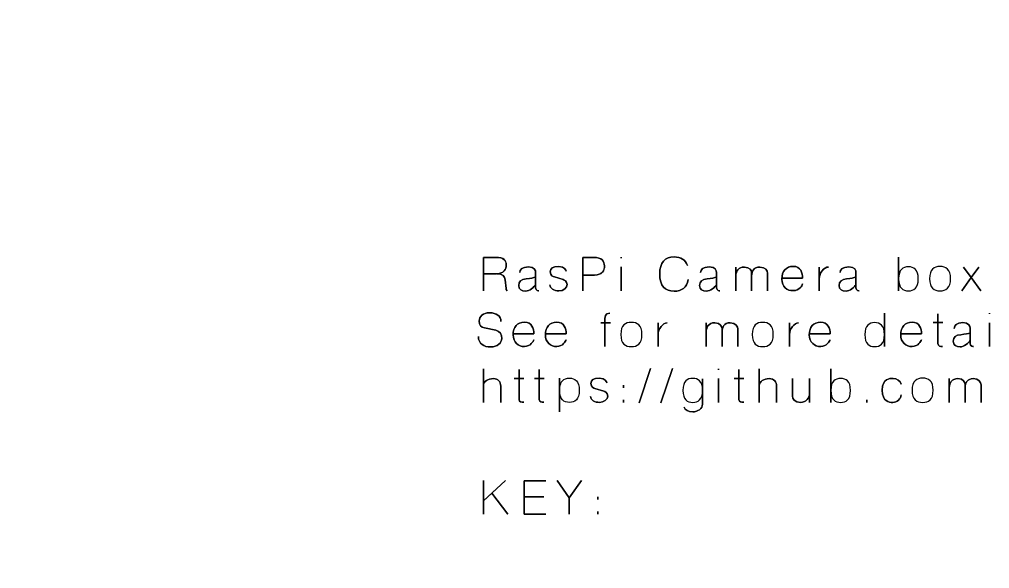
# Model space of a CAD drawing. Extents: x -439 to 785, y -667 to -15.
# Drawn here: x 606.7 to 695.1, y -472.9 to -422.9 of the extents above; entities that cross this region are included whole.
import ezdxf

# ---------------------------------------------------------------- set-up
doc = ezdxf.new("R2010")
doc.units = 0
doc.header["$MEASUREMENT"] = 0
doc.layers.add('LAYER_1', color=7, linetype='CONTINUOUS')

# ---------------------------------------------------------------- blocks, each defined once
blk = doc.blocks.new('BLOCK_2')
at = {"layer": 'LAYER_1', "color": 250}
blk.add_open_spline([(785, -570), (785, -578.284), (778.285, -585), (770.001, -585), (770.001, -585), (30.001, -585), (30.001, -585), (21.716, -585), (15.001, -578.284), (15.001, -570), (15.001, -570), (15.001, -30), (15.001, -30), (15.001, -21.716), (21.716, -15), (30.001, -15), (30.001, -15), (770.001, -15), (770.001, -15), (778.285, -15), (785, -21.716), (785, -30), (785, -30), (785, -570), (785, -570)], degree=3, knots=[0, 0, 0, 0, 1, 1, 1, 2, 2, 2, 3, 3, 3, 4, 4, 4, 5, 5, 5, 6, 6, 6, 7, 7, 7, 8, 8, 8, 8], dxfattribs=at)
blk = doc.blocks.new('BLOCK_6')
at = {"layer": 'LAYER_1', "color": 250}
for points, knots in [([(649.006, -447.58), (649.006, -447.58), (649.006, -444.53), (649.006, -444.53), (649.006, -444.53), (650.118, -444.53), (650.118, -444.53), (650.897, -444.53), (651.062, -444.796), (651.083, -445.207), (651.1, -445.617), (650.892, -446.023), (650.203, -446.023), (650.203, -446.023), (649.006, -446.023), (649.006, -446.023), (649.006, -446.023), (650.203, -446.023), (650.203, -446.023), (650.88, -446.023), (651.1, -445.617), (651.083, -445.207), (651.062, -444.796), (650.88, -444.53), (650.118, -444.53), (650.118, -444.53), (649.006, -444.53), (649.006, -444.53), (649.006, -444.53), (649.006, -447.58), (649.006, -447.58)], [0, 0, 0, 0, 1, 1, 1, 2, 2, 2, 3, 3, 3, 4, 4, 4, 5, 5, 5, 6, 6, 6, 7, 7, 7, 8, 8, 8, 9, 9, 9, 10, 10, 10, 10]), ([(658.073, -447.58), (658.073, -447.58), (658.073, -444.53), (658.073, -444.53), (658.073, -444.53), (659.046, -444.53), (659.046, -444.53), (659.829, -444.53), (660.007, -444.902), (660.028, -445.312), (660.045, -445.723), (659.825, -446.15), (659.127, -446.15), (659.127, -446.15), (658.073, -446.15), (658.073, -446.15), (658.073, -446.15), (659.127, -446.15), (659.127, -446.15), (659.812, -446.15), (660.045, -445.723), (660.028, -445.312), (660.007, -444.902), (659.821, -444.53), (659.046, -444.53), (659.046, -444.53), (658.073, -444.53), (658.073, -444.53), (658.073, -444.53), (658.073, -447.58), (658.073, -447.58)], [0, 0, 0, 0, 1, 1, 1, 2, 2, 2, 3, 3, 3, 4, 4, 4, 5, 5, 5, 6, 6, 6, 7, 7, 7, 8, 8, 8, 9, 9, 9, 10, 10, 10, 10]), ([(661.54, -444.602), (661.54, -444.602), (661.54, -444.525), (661.54, -444.525), (661.54, -444.525), (661.54, -444.602), (661.54, -444.602)], [0, 0, 0, 0, 1, 1, 1, 2, 2, 2, 2]), ([(666.387, -447.614), (665.545, -447.614), (665.067, -447.136), (665.067, -446.053), (665.067, -444.974), (665.545, -444.492), (666.387, -444.492), (666.988, -444.492), (667.403, -444.741), (667.589, -445.283), (667.403, -444.741), (666.988, -444.492), (666.387, -444.492), (665.545, -444.492), (665.067, -444.974), (665.067, -446.053), (665.067, -447.136), (665.545, -447.614), (666.387, -447.614), (667.081, -447.614), (667.521, -447.284), (667.656, -446.556), (667.521, -447.284), (667.081, -447.614), (666.387, -447.614)], [0, 0, 0, 0, 1, 1, 1, 2, 2, 2, 3, 3, 3, 4, 4, 4, 5, 5, 5, 6, 6, 6, 7, 7, 7, 8, 8, 8, 8]), ([(686.826, -444.517), (686.826, -444.517), (686.826, -447.58), (686.826, -447.58), (686.826, -447.58), (686.826, -444.517), (686.826, -444.517)], [0, 0, 0, 0, 1, 1, 1, 2, 2, 2, 2]), ([(654.059, -447.58), (654.059, -447.58), (653.759, -447.559), (653.759, -447.305), (653.759, -447.305), (653.759, -445.913), (653.759, -445.913), (653.759, -445.735), (653.67, -445.397), (653.099, -445.397), (652.528, -445.397), (652.316, -445.655), (652.316, -445.922), (652.316, -445.655), (652.528, -445.397), (653.099, -445.397), (653.67, -445.397), (653.759, -445.735), (653.759, -445.913), (653.759, -445.913), (653.759, -447.305), (653.759, -447.305), (653.759, -447.559), (654.059, -447.58), (654.059, -447.58)], [0, 0, 0, 0, 1, 1, 1, 2, 2, 2, 3, 3, 3, 4, 4, 4, 5, 5, 5, 6, 6, 6, 7, 7, 7, 8, 8, 8, 8]), ([(655.872, -445.376), (655.338, -445.363), (655.093, -445.532), (655.093, -445.858), (655.093, -446.188), (655.368, -446.29), (655.47, -446.319), (655.47, -446.319), (656.269, -446.556), (656.269, -446.556), (656.375, -446.582), (656.629, -446.696), (656.629, -447.009), (656.629, -447.322), (656.295, -447.58), (655.872, -447.58), (655.449, -447.58), (655.064, -447.356), (655.064, -447.026), (655.064, -447.356), (655.449, -447.58), (655.872, -447.58), (656.295, -447.58), (656.629, -447.322), (656.629, -447.009), (656.629, -446.696), (656.375, -446.582), (656.269, -446.556), (656.269, -446.556), (655.47, -446.319), (655.47, -446.319), (655.368, -446.29), (655.093, -446.188), (655.093, -445.858), (655.093, -445.532), (655.338, -445.363), (655.872, -445.376), (656.405, -445.397), (656.544, -445.693), (656.536, -445.799), (656.544, -445.693), (656.405, -445.397), (655.872, -445.376)], [0, 0, 0, 0, 1, 1, 1, 2, 2, 2, 3, 3, 3, 4, 4, 4, 5, 5, 5, 6, 6, 6, 7, 7, 7, 8, 8, 8, 9, 9, 9, 10, 10, 10, 11, 11, 11, 12, 12, 12, 13, 13, 13, 14, 14, 14, 14]), ([(661.54, -447.576), (661.54, -447.576), (661.54, -445.405), (661.54, -445.405), (661.54, -445.405), (661.54, -447.585), (661.54, -447.576)], [0, 0, 0, 0, 1, 1, 1, 2, 2, 2, 2]), ([(670.239, -447.305), (670.239, -447.305), (670.239, -445.913), (670.239, -445.913), (670.239, -445.735), (670.15, -445.397), (669.579, -445.397), (669.008, -445.397), (668.796, -445.655), (668.796, -445.922), (668.796, -445.655), (669.008, -445.397), (669.579, -445.397), (670.15, -445.397), (670.239, -445.735), (670.239, -445.913), (670.239, -445.913), (670.239, -447.305), (670.239, -447.305), (670.239, -447.559), (670.539, -447.58), (670.539, -447.58), (670.539, -447.58), (670.239, -447.559), (670.239, -447.305)], [0, 0, 0, 0, 1, 1, 1, 2, 2, 2, 3, 3, 3, 4, 4, 4, 5, 5, 5, 6, 6, 6, 7, 7, 7, 8, 8, 8, 8]), ([(673.443, -447.58), (673.443, -447.58), (673.443, -446.167), (673.443, -445.972), (673.443, -445.778), (673.316, -445.414), (672.779, -445.41), (672.242, -445.405), (672.001, -445.824), (672.001, -446.214), (672.001, -445.824), (672.242, -445.405), (672.779, -445.41), (673.316, -445.414), (673.443, -445.778), (673.443, -445.972), (673.443, -446.167), (673.443, -447.58), (673.443, -447.58)], [0, 0, 0, 0, 1, 1, 1, 2, 2, 2, 3, 3, 3, 4, 4, 4, 5, 5, 5, 6, 6, 6, 6]), ([(672.001, -447.58), (672.001, -447.58), (672.001, -445.41), (672.001, -445.41), (672.001, -445.41), (672.001, -447.58), (672.001, -447.58)], [0, 0, 0, 0, 1, 1, 1, 2, 2, 2, 2]), ([(674.899, -447.58), (674.899, -447.58), (674.899, -446.167), (674.899, -445.972), (674.899, -445.778), (674.713, -445.414), (674.176, -445.41), (673.638, -445.405), (673.443, -445.824), (673.443, -446.214), (673.443, -445.824), (673.638, -445.405), (674.176, -445.41), (674.713, -445.414), (674.899, -445.778), (674.899, -445.972), (674.899, -446.167), (674.899, -447.58), (674.899, -447.58)], [0, 0, 0, 0, 1, 1, 1, 2, 2, 2, 3, 3, 3, 4, 4, 4, 5, 5, 5, 6, 6, 6, 6]), ([(676.196, -446.421), (676.196, -446.421), (678.087, -446.421), (678.087, -446.421), (678.087, -445.951), (677.901, -445.351), (677.229, -445.351), (676.56, -445.351), (676.192, -445.807), (676.192, -446.506), (676.192, -447.208), (676.666, -447.58), (677.229, -447.563), (677.796, -447.546), (678.041, -447.107), (678.071, -446.95), (678.041, -447.107), (677.796, -447.546), (677.229, -447.563), (676.666, -447.58), (676.192, -447.208), (676.192, -446.506), (676.192, -445.807), (676.56, -445.351), (677.229, -445.351), (677.901, -445.351), (678.087, -445.951), (678.087, -446.421), (678.087, -446.421), (676.196, -446.421), (676.196, -446.421)], [0, 0, 0, 0, 1, 1, 1, 2, 2, 2, 3, 3, 3, 4, 4, 4, 5, 5, 5, 6, 6, 6, 7, 7, 7, 8, 8, 8, 9, 9, 9, 10, 10, 10, 10]), ([(680.433, -445.41), (680.039, -445.405), (679.591, -445.985), (679.604, -446.472), (679.591, -445.985), (680.039, -445.405), (680.433, -445.41)], [0, 0, 0, 0, 1, 1, 1, 2, 2, 2, 2]), ([(679.604, -445.41), (679.604, -445.41), (679.604, -447.58), (679.604, -447.58), (679.604, -447.58), (679.604, -445.41), (679.604, -445.41)], [0, 0, 0, 0, 1, 1, 1, 2, 2, 2, 2]), ([(683.248, -447.58), (683.248, -447.58), (682.947, -447.559), (682.947, -447.305), (682.947, -447.305), (682.947, -445.913), (682.947, -445.913), (682.947, -445.735), (682.859, -445.397), (682.287, -445.397), (681.716, -445.397), (681.505, -445.655), (681.505, -445.922), (681.505, -445.655), (681.716, -445.397), (682.287, -445.397), (682.859, -445.397), (682.947, -445.735), (682.947, -445.913), (682.947, -445.913), (682.947, -447.305), (682.947, -447.305), (682.947, -447.559), (683.248, -447.58), (683.248, -447.58)], [0, 0, 0, 0, 1, 1, 1, 2, 2, 2, 3, 3, 3, 4, 4, 4, 5, 5, 5, 6, 6, 6, 7, 7, 7, 8, 8, 8, 8]), ([(687.723, -445.397), (688.218, -445.397), (688.619, -445.638), (688.619, -446.489), (688.619, -447.335), (688.218, -447.58), (687.723, -447.58), (687.228, -447.58), (686.826, -447.335), (686.826, -446.489), (686.826, -445.638), (687.228, -445.397), (687.723, -445.397)], [0, 0, 0, 0, 1, 1, 1, 2, 2, 2, 3, 3, 3, 4, 4, 4, 4]), ([(687.723, -445.397), (688.218, -445.397), (688.619, -445.638), (688.619, -446.489), (688.619, -447.335), (688.218, -447.58), (687.723, -447.58), (687.228, -447.58), (686.826, -447.335), (686.826, -446.489), (686.826, -445.638), (687.228, -445.397), (687.723, -445.397)], [0, 0, 0, 0, 1, 1, 1, 2, 2, 2, 3, 3, 3, 4, 4, 4, 4]), ([(689.645, -446.472), (689.645, -445.617), (690.081, -445.367), (690.606, -445.367), (691.134, -445.367), (691.566, -445.617), (691.566, -446.472), (691.566, -447.33), (691.134, -447.58), (690.606, -447.58), (690.081, -447.58), (689.645, -447.33), (689.645, -446.472)], [0, 0, 0, 0, 1, 1, 1, 2, 2, 2, 3, 3, 3, 4, 4, 4, 4]), ([(689.645, -446.472), (689.645, -445.617), (690.081, -445.367), (690.606, -445.367), (691.134, -445.367), (691.566, -445.617), (691.566, -446.472), (691.566, -447.33), (691.134, -447.58), (690.606, -447.58), (690.081, -447.58), (689.645, -447.33), (689.645, -446.472)], [0, 0, 0, 0, 1, 1, 1, 2, 2, 2, 3, 3, 3, 4, 4, 4, 4]), ([(693.446, -446.37), (693.446, -446.37), (694.322, -447.58), (694.322, -447.58), (694.322, -447.58), (693.446, -446.37), (693.446, -446.37), (693.446, -446.37), (694.144, -445.41), (694.144, -445.41), (694.144, -445.41), (693.446, -446.37), (693.446, -446.37), (693.446, -446.37), (692.752, -445.41), (692.752, -445.41), (692.752, -445.41), (693.446, -446.37), (693.446, -446.37), (693.446, -446.37), (692.575, -447.58), (692.575, -447.58), (692.575, -447.58), (693.446, -446.37), (693.446, -446.37)], [0, 0, 0, 0, 1, 1, 1, 2, 2, 2, 3, 3, 3, 4, 4, 4, 5, 5, 5, 6, 6, 6, 7, 7, 7, 8, 8, 8, 8]), ([(651.176, -447.58), (651.091, -447.521), (651.07, -447.402), (651.07, -447.352), (651.07, -447.352), (650.994, -446.582), (650.994, -446.582), (650.969, -446.251), (650.732, -446.023), (650.262, -446.023), (650.732, -446.023), (650.969, -446.251), (650.994, -446.582), (650.994, -446.582), (651.07, -447.352), (651.07, -447.352), (651.07, -447.402), (651.091, -447.521), (651.176, -447.58)], [0, 0, 0, 0, 1, 1, 1, 2, 2, 2, 3, 3, 3, 4, 4, 4, 5, 5, 5, 6, 6, 6, 6]), ([(653.759, -447.026), (653.632, -447.208), (653.196, -447.619), (652.849, -447.605), (652.498, -447.593), (652.219, -447.483), (652.219, -447.093), (652.219, -446.7), (652.456, -446.535), (652.904, -446.493), (653.349, -446.451), (653.547, -446.383), (653.759, -446.324), (653.547, -446.383), (653.349, -446.451), (652.904, -446.493), (652.456, -446.535), (652.219, -446.7), (652.219, -447.093), (652.219, -447.483), (652.498, -447.593), (652.849, -447.605), (653.196, -447.619), (653.632, -447.208), (653.759, -447.026)], [0, 0, 0, 0, 1, 1, 1, 2, 2, 2, 3, 3, 3, 4, 4, 4, 5, 5, 5, 6, 6, 6, 7, 7, 7, 8, 8, 8, 8]), ([(669.329, -447.605), (668.978, -447.593), (668.699, -447.483), (668.699, -447.093), (668.699, -446.7), (668.936, -446.535), (669.384, -446.493), (669.829, -446.451), (670.027, -446.383), (670.239, -446.324), (670.027, -446.383), (669.829, -446.451), (669.384, -446.493), (668.936, -446.535), (668.699, -446.7), (668.699, -447.093), (668.699, -447.483), (668.978, -447.593), (669.329, -447.605), (669.676, -447.619), (670.112, -447.208), (670.239, -447.026), (670.112, -447.208), (669.676, -447.619), (669.329, -447.605)], [0, 0, 0, 0, 1, 1, 1, 2, 2, 2, 3, 3, 3, 4, 4, 4, 5, 5, 5, 6, 6, 6, 7, 7, 7, 8, 8, 8, 8]), ([(682.947, -447.026), (682.821, -447.208), (682.385, -447.619), (682.038, -447.605), (681.687, -447.593), (681.408, -447.483), (681.408, -447.093), (681.408, -446.7), (681.644, -446.535), (682.093, -446.493), (682.537, -446.451), (682.736, -446.383), (682.947, -446.324), (682.736, -446.383), (682.537, -446.451), (682.093, -446.493), (681.644, -446.535), (681.408, -446.7), (681.408, -447.093), (681.408, -447.483), (681.687, -447.593), (682.038, -447.605), (682.385, -447.619), (682.821, -447.208), (682.947, -447.026)], [0, 0, 0, 0, 1, 1, 1, 2, 2, 2, 3, 3, 3, 4, 4, 4, 5, 5, 5, 6, 6, 6, 7, 7, 7, 8, 8, 8, 8]), ([(648.549, -451.738), (648.549, -452.415), (649.065, -452.686), (649.67, -452.686), (650.283, -452.686), (650.668, -452.3), (650.681, -451.924), (650.694, -451.552), (650.503, -451.255), (650.127, -451.175), (650.127, -451.175), (649.09, -450.951), (649.09, -450.951), (648.798, -450.887), (648.625, -450.718), (648.625, -450.32), (648.625, -449.923), (648.959, -449.58), (649.568, -449.58), (650.177, -449.58), (650.621, -449.868), (650.605, -450.371), (650.621, -449.868), (650.177, -449.58), (649.568, -449.58), (648.959, -449.58), (648.625, -449.923), (648.625, -450.32), (648.625, -450.718), (648.79, -450.883), (649.09, -450.951), (649.09, -450.951), (650.127, -451.175), (650.127, -451.175), (650.512, -451.255), (650.694, -451.552), (650.681, -451.924), (650.668, -452.3), (650.283, -452.686), (649.67, -452.686), (649.065, -452.686), (648.549, -452.415), (648.549, -451.738)], [0, 0, 0, 0, 1, 1, 1, 2, 2, 2, 3, 3, 3, 4, 4, 4, 5, 5, 5, 6, 6, 6, 7, 7, 7, 8, 8, 8, 9, 9, 9, 10, 10, 10, 11, 11, 11, 12, 12, 12, 13, 13, 13, 14, 14, 14, 14]), ([(660.059, -452.66), (660.059, -452.66), (660.059, -450.49), (660.059, -450.49), (660.059, -449.872), (660.059, -449.61), (660.528, -449.61), (660.059, -449.61), (660.059, -449.872), (660.059, -450.49), (660.059, -450.49), (660.059, -452.66), (660.059, -452.66)], [0, 0, 0, 0, 1, 1, 1, 2, 2, 2, 3, 3, 3, 4, 4, 4, 4]), ([(685.546, -449.601), (685.546, -449.601), (685.546, -452.66), (685.546, -452.66), (685.546, -452.66), (685.546, -449.601), (685.546, -449.601)], [0, 0, 0, 0, 1, 1, 1, 2, 2, 2, 2]), ([(690.843, -452.639), (690.636, -452.652), (690.411, -452.66), (690.411, -452.377), (690.411, -452.089), (690.411, -449.669), (690.411, -449.669), (690.411, -449.669), (690.411, -452.089), (690.411, -452.377), (690.411, -452.66), (690.636, -452.652), (690.843, -452.639)], [0, 0, 0, 0, 1, 1, 1, 2, 2, 2, 3, 3, 3, 4, 4, 4, 4]), ([(695.11, -449.681), (695.11, -449.681), (695.11, -449.606), (695.11, -449.606), (695.11, -449.606), (695.11, -449.681), (695.11, -449.681)], [0, 0, 0, 0, 1, 1, 1, 2, 2, 2, 2]), ([(651.715, -451.501), (651.715, -451.501), (653.606, -451.501), (653.606, -451.501), (653.606, -451.031), (653.42, -450.43), (652.747, -450.43), (652.079, -450.43), (651.711, -450.887), (651.711, -451.586), (651.711, -452.288), (652.185, -452.66), (652.747, -452.644), (653.314, -452.626), (653.56, -452.186), (653.589, -452.03), (653.56, -452.186), (653.314, -452.626), (652.747, -452.644), (652.185, -452.66), (651.711, -452.288), (651.711, -451.586), (651.711, -450.887), (652.079, -450.43), (652.747, -450.43), (653.42, -450.43), (653.606, -451.031), (653.606, -451.501), (653.606, -451.501), (651.715, -451.501), (651.715, -451.501)], [0, 0, 0, 0, 1, 1, 1, 2, 2, 2, 3, 3, 3, 4, 4, 4, 5, 5, 5, 6, 6, 6, 7, 7, 7, 8, 8, 8, 9, 9, 9, 10, 10, 10, 10]), ([(654.657, -451.501), (654.657, -451.501), (656.548, -451.501), (656.548, -451.501), (656.548, -451.031), (656.362, -450.43), (655.69, -450.43), (655.021, -450.43), (654.653, -450.887), (654.653, -451.586), (654.653, -452.288), (655.127, -452.66), (655.69, -452.644), (656.256, -452.626), (656.502, -452.186), (656.531, -452.03), (656.502, -452.186), (656.256, -452.626), (655.69, -452.644), (655.127, -452.66), (654.653, -452.288), (654.653, -451.586), (654.653, -450.887), (655.021, -450.43), (655.69, -450.43), (656.362, -450.43), (656.548, -451.031), (656.548, -451.501), (656.548, -451.501), (654.657, -451.501), (654.657, -451.501)], [0, 0, 0, 0, 1, 1, 1, 2, 2, 2, 3, 3, 3, 4, 4, 4, 5, 5, 5, 6, 6, 6, 7, 7, 7, 8, 8, 8, 9, 9, 9, 10, 10, 10, 10]), ([(659.712, -450.49), (659.712, -450.49), (660.571, -450.49), (660.571, -450.49), (660.571, -450.49), (659.712, -450.49), (659.712, -450.49)], [0, 0, 0, 0, 1, 1, 1, 2, 2, 2, 2]), ([(661.524, -451.552), (661.524, -450.697), (661.959, -450.448), (662.484, -450.448), (663.013, -450.448), (663.444, -450.697), (663.444, -451.552), (663.444, -452.411), (663.013, -452.66), (662.484, -452.66), (661.959, -452.66), (661.524, -452.411), (661.524, -451.552)], [0, 0, 0, 0, 1, 1, 1, 2, 2, 2, 3, 3, 3, 4, 4, 4, 4]), ([(661.524, -451.552), (661.524, -450.697), (661.959, -450.448), (662.484, -450.448), (663.013, -450.448), (663.444, -450.697), (663.444, -451.552), (663.444, -452.411), (663.013, -452.66), (662.484, -452.66), (661.959, -452.66), (661.524, -452.411), (661.524, -451.552)], [0, 0, 0, 0, 1, 1, 1, 2, 2, 2, 3, 3, 3, 4, 4, 4, 4]), ([(664.923, -451.552), (664.91, -451.065), (665.358, -450.486), (665.752, -450.49), (665.358, -450.486), (664.91, -451.065), (664.923, -451.552)], [0, 0, 0, 0, 1, 1, 1, 2, 2, 2, 2]), ([(664.923, -452.66), (664.923, -452.66), (664.923, -450.49), (664.923, -450.49), (664.923, -450.49), (664.923, -452.66), (664.923, -452.66)], [0, 0, 0, 0, 1, 1, 1, 2, 2, 2, 2]), ([(670.743, -452.66), (670.743, -452.66), (670.743, -451.247), (670.743, -451.053), (670.743, -450.858), (670.615, -450.494), (670.078, -450.49), (669.541, -450.486), (669.3, -450.904), (669.3, -451.294), (669.3, -450.904), (669.541, -450.486), (670.078, -450.49), (670.615, -450.494), (670.743, -450.858), (670.743, -451.053), (670.743, -451.247), (670.743, -452.66), (670.743, -452.66)], [0, 0, 0, 0, 1, 1, 1, 2, 2, 2, 3, 3, 3, 4, 4, 4, 5, 5, 5, 6, 6, 6, 6]), ([(669.3, -452.66), (669.3, -452.66), (669.3, -450.49), (669.3, -450.49), (669.3, -450.49), (669.3, -452.66), (669.3, -452.66)], [0, 0, 0, 0, 1, 1, 1, 2, 2, 2, 2]), ([(672.198, -452.66), (672.198, -452.66), (672.198, -451.247), (672.198, -451.053), (672.198, -450.858), (672.012, -450.494), (671.475, -450.49), (670.937, -450.486), (670.743, -450.904), (670.743, -451.294), (670.743, -450.904), (670.937, -450.486), (671.475, -450.49), (672.012, -450.494), (672.198, -450.858), (672.198, -451.053), (672.198, -451.247), (672.198, -452.66), (672.198, -452.66)], [0, 0, 0, 0, 1, 1, 1, 2, 2, 2, 3, 3, 3, 4, 4, 4, 5, 5, 5, 6, 6, 6, 6]), ([(673.491, -451.552), (673.491, -450.697), (673.927, -450.448), (674.451, -450.448), (674.98, -450.448), (675.412, -450.697), (675.412, -451.552), (675.412, -452.411), (674.98, -452.66), (674.451, -452.66), (673.927, -452.66), (673.491, -452.411), (673.491, -451.552)], [0, 0, 0, 0, 1, 1, 1, 2, 2, 2, 3, 3, 3, 4, 4, 4, 4]), ([(673.491, -451.552), (673.491, -450.697), (673.927, -450.448), (674.451, -450.448), (674.98, -450.448), (675.412, -450.697), (675.412, -451.552), (675.412, -452.411), (674.98, -452.66), (674.451, -452.66), (673.927, -452.66), (673.491, -452.411), (673.491, -451.552)], [0, 0, 0, 0, 1, 1, 1, 2, 2, 2, 3, 3, 3, 4, 4, 4, 4]), ([(676.89, -451.552), (676.877, -451.065), (677.326, -450.486), (677.719, -450.49), (677.326, -450.486), (676.877, -451.065), (676.89, -451.552)], [0, 0, 0, 0, 1, 1, 1, 2, 2, 2, 2]), ([(676.89, -452.66), (676.89, -452.66), (676.89, -450.49), (676.89, -450.49), (676.89, -450.49), (676.89, -452.66), (676.89, -452.66)], [0, 0, 0, 0, 1, 1, 1, 2, 2, 2, 2]), ([(680.589, -451.501), (680.589, -451.031), (680.403, -450.43), (679.73, -450.43), (679.062, -450.43), (678.694, -450.887), (678.694, -451.586), (678.694, -452.288), (679.168, -452.66), (679.73, -452.644), (680.297, -452.626), (680.543, -452.186), (680.572, -452.03), (680.543, -452.186), (680.297, -452.626), (679.73, -452.644), (679.168, -452.66), (678.694, -452.288), (678.694, -451.586), (678.694, -450.887), (679.062, -450.43), (679.73, -450.43), (680.403, -450.43), (680.589, -451.031), (680.589, -451.501), (680.589, -451.501), (678.698, -451.501), (678.698, -451.501), (678.698, -451.501), (680.589, -451.501), (680.589, -451.501)], [0, 0, 0, 0, 1, 1, 1, 2, 2, 2, 3, 3, 3, 4, 4, 4, 5, 5, 5, 6, 6, 6, 7, 7, 7, 8, 8, 8, 9, 9, 9, 10, 10, 10, 10]), ([(684.645, -450.477), (685.136, -450.477), (685.542, -450.723), (685.542, -451.569), (685.542, -452.415), (685.136, -452.66), (684.645, -452.66), (684.155, -452.66), (683.753, -452.415), (683.753, -451.569), (683.753, -450.723), (684.155, -450.477), (684.645, -450.477)], [0, 0, 0, 0, 1, 1, 1, 2, 2, 2, 3, 3, 3, 4, 4, 4, 4]), ([(684.645, -450.477), (685.136, -450.477), (685.542, -450.723), (685.542, -451.569), (685.542, -452.415), (685.136, -452.66), (684.645, -452.66), (684.155, -452.66), (683.753, -452.415), (683.753, -451.569), (683.753, -450.723), (684.155, -450.477), (684.645, -450.477)], [0, 0, 0, 0, 1, 1, 1, 2, 2, 2, 3, 3, 3, 4, 4, 4, 4]), ([(688.921, -451.501), (688.921, -451.031), (688.734, -450.43), (688.061, -450.43), (687.393, -450.43), (687.025, -450.887), (687.025, -451.586), (687.025, -452.288), (687.499, -452.66), (688.061, -452.644), (688.628, -452.626), (688.874, -452.186), (688.903, -452.03), (688.874, -452.186), (688.628, -452.626), (688.061, -452.644), (687.499, -452.66), (687.025, -452.288), (687.025, -451.586), (687.025, -450.887), (687.393, -450.43), (688.061, -450.43), (688.734, -450.43), (688.921, -451.031), (688.921, -451.501), (688.921, -451.501), (687.029, -451.501), (687.029, -451.501), (687.029, -451.501), (688.921, -451.501), (688.921, -451.501)], [0, 0, 0, 0, 1, 1, 1, 2, 2, 2, 3, 3, 3, 4, 4, 4, 5, 5, 5, 6, 6, 6, 7, 7, 7, 8, 8, 8, 9, 9, 9, 10, 10, 10, 10]), ([(689.967, -450.469), (689.967, -450.469), (690.851, -450.469), (690.851, -450.469), (690.851, -450.469), (689.967, -450.469), (689.967, -450.469)], [0, 0, 0, 0, 1, 1, 1, 2, 2, 2, 2]), ([(693.344, -452.385), (693.344, -452.385), (693.344, -450.993), (693.344, -450.993), (693.344, -450.816), (693.256, -450.477), (692.684, -450.477), (692.113, -450.477), (691.902, -450.735), (691.902, -451.002), (691.902, -450.735), (692.113, -450.477), (692.684, -450.477), (693.256, -450.477), (693.344, -450.816), (693.344, -450.993), (693.344, -450.993), (693.344, -452.385), (693.344, -452.385), (693.344, -452.639), (693.644, -452.66), (693.644, -452.66), (693.644, -452.66), (693.344, -452.639), (693.344, -452.385)], [0, 0, 0, 0, 1, 1, 1, 2, 2, 2, 3, 3, 3, 4, 4, 4, 5, 5, 5, 6, 6, 6, 7, 7, 7, 8, 8, 8, 8]), ([(695.11, -452.656), (695.11, -452.656), (695.11, -450.486), (695.11, -450.486), (695.11, -450.486), (695.11, -452.665), (695.11, -452.656)], [0, 0, 0, 0, 1, 1, 1, 2, 2, 2, 2]), ([(692.435, -452.686), (692.084, -452.673), (691.804, -452.563), (691.804, -452.174), (691.804, -451.78), (692.041, -451.615), (692.49, -451.573), (692.934, -451.531), (693.133, -451.463), (693.344, -451.404), (693.133, -451.463), (692.934, -451.531), (692.49, -451.573), (692.041, -451.615), (691.804, -451.78), (691.804, -452.174), (691.804, -452.563), (692.084, -452.673), (692.435, -452.686), (692.782, -452.698), (693.217, -452.288), (693.344, -452.106), (693.217, -452.288), (692.782, -452.698), (692.435, -452.686)], [0, 0, 0, 0, 1, 1, 1, 2, 2, 2, 3, 3, 3, 4, 4, 4, 5, 5, 5, 6, 6, 6, 7, 7, 7, 8, 8, 8, 8]), ([(649.006, -457.74), (649.006, -457.74), (649.006, -454.69), (649.006, -454.69), (649.006, -454.69), (649.006, -457.74), (649.006, -457.74)], [0, 0, 0, 0, 1, 1, 1, 2, 2, 2, 2]), ([(652.688, -457.719), (652.481, -457.732), (652.256, -457.74), (652.256, -457.457), (652.256, -457.169), (652.256, -454.749), (652.256, -454.749), (652.256, -454.749), (652.256, -457.169), (652.256, -457.457), (652.256, -457.74), (652.481, -457.732), (652.688, -457.719)], [0, 0, 0, 0, 1, 1, 1, 2, 2, 2, 3, 3, 3, 4, 4, 4, 4]), ([(654.525, -457.719), (654.318, -457.732), (654.094, -457.74), (654.094, -457.457), (654.094, -457.169), (654.094, -454.749), (654.094, -454.749), (654.094, -454.749), (654.094, -457.169), (654.094, -457.457), (654.094, -457.74), (654.318, -457.732), (654.525, -457.719)], [0, 0, 0, 0, 1, 1, 1, 2, 2, 2, 3, 3, 3, 4, 4, 4, 4]), ([(663.183, -457.783), (663.183, -457.783), (664.22, -454.66), (664.22, -454.66), (664.22, -454.66), (663.183, -457.783), (663.183, -457.783)], [0, 0, 0, 0, 1, 1, 1, 2, 2, 2, 2]), ([(665.181, -457.783), (665.181, -457.783), (666.218, -454.66), (666.218, -454.66), (666.218, -454.66), (665.181, -457.783), (665.181, -457.783)], [0, 0, 0, 0, 1, 1, 1, 2, 2, 2, 2]), ([(670.43, -454.762), (670.43, -454.762), (670.43, -454.685), (670.43, -454.685), (670.43, -454.685), (670.43, -454.762), (670.43, -454.762)], [0, 0, 0, 0, 1, 1, 1, 2, 2, 2, 2]), ([(672.716, -457.719), (672.508, -457.732), (672.284, -457.74), (672.284, -457.457), (672.284, -457.169), (672.284, -454.749), (672.284, -454.749), (672.284, -454.749), (672.284, -457.169), (672.284, -457.457), (672.284, -457.74), (672.508, -457.732), (672.716, -457.719)], [0, 0, 0, 0, 1, 1, 1, 2, 2, 2, 3, 3, 3, 4, 4, 4, 4]), ([(674.134, -457.74), (674.134, -457.74), (674.134, -454.69), (674.134, -454.69), (674.134, -454.69), (674.134, -457.74), (674.134, -457.74)], [0, 0, 0, 0, 1, 1, 1, 2, 2, 2, 2]), ([(680.654, -454.677), (680.654, -454.677), (680.654, -457.74), (680.654, -457.74), (680.654, -457.74), (680.654, -454.677), (680.654, -454.677)], [0, 0, 0, 0, 1, 1, 1, 2, 2, 2, 2]), ([(650.588, -457.74), (650.588, -457.74), (650.588, -456.64), (650.588, -456.255), (650.588, -455.87), (650.355, -455.578), (649.902, -455.57), (649.441, -455.561), (649.006, -455.841), (649.006, -456.209), (649.006, -455.841), (649.441, -455.561), (649.902, -455.57), (650.355, -455.578), (650.588, -455.87), (650.588, -456.255), (650.588, -456.64), (650.588, -457.74), (650.588, -457.74)], [0, 0, 0, 0, 1, 1, 1, 2, 2, 2, 3, 3, 3, 4, 4, 4, 5, 5, 5, 6, 6, 6, 6]), ([(651.812, -455.548), (651.812, -455.548), (652.697, -455.548), (652.697, -455.548), (652.697, -455.548), (651.812, -455.548), (651.812, -455.548)], [0, 0, 0, 0, 1, 1, 1, 2, 2, 2, 2]), ([(653.65, -455.548), (653.65, -455.548), (654.534, -455.548), (654.534, -455.548), (654.534, -455.548), (653.65, -455.548), (653.65, -455.548)], [0, 0, 0, 0, 1, 1, 1, 2, 2, 2, 2]), ([(655.944, -458.582), (655.944, -458.582), (655.944, -455.527), (655.944, -455.527), (655.944, -455.527), (655.944, -458.582), (655.944, -458.582)], [0, 0, 0, 0, 1, 1, 1, 2, 2, 2, 2]), ([(656.841, -457.74), (657.332, -457.74), (657.738, -457.491), (657.738, -456.632), (657.738, -455.777), (657.332, -455.527), (656.841, -455.527), (656.35, -455.527), (655.948, -455.777), (655.948, -456.632), (655.948, -457.491), (656.35, -457.74), (656.841, -457.74)], [0, 0, 0, 0, 1, 1, 1, 2, 2, 2, 3, 3, 3, 4, 4, 4, 4]), ([(656.841, -457.74), (657.332, -457.74), (657.738, -457.491), (657.738, -456.632), (657.738, -455.777), (657.332, -455.527), (656.841, -455.527), (656.35, -455.527), (655.948, -455.777), (655.948, -456.632), (655.948, -457.491), (656.35, -457.74), (656.841, -457.74)], [0, 0, 0, 0, 1, 1, 1, 2, 2, 2, 3, 3, 3, 4, 4, 4, 4]), ([(659.571, -455.536), (659.038, -455.523), (658.793, -455.692), (658.793, -456.018), (658.793, -456.348), (659.068, -456.45), (659.169, -456.479), (659.169, -456.479), (659.969, -456.716), (659.969, -456.716), (660.075, -456.742), (660.329, -456.856), (660.329, -457.169), (660.329, -457.482), (659.995, -457.74), (659.571, -457.74), (659.148, -457.74), (658.764, -457.516), (658.764, -457.186), (658.764, -457.516), (659.148, -457.74), (659.571, -457.74), (659.995, -457.74), (660.329, -457.482), (660.329, -457.169), (660.329, -456.856), (660.075, -456.742), (659.969, -456.716), (659.969, -456.716), (659.169, -456.479), (659.169, -456.479), (659.068, -456.45), (658.793, -456.348), (658.793, -456.018), (658.793, -455.692), (659.038, -455.523), (659.571, -455.536), (660.104, -455.557), (660.244, -455.853), (660.236, -455.959), (660.244, -455.853), (660.104, -455.557), (659.571, -455.536)], [0, 0, 0, 0, 1, 1, 1, 2, 2, 2, 3, 3, 3, 4, 4, 4, 5, 5, 5, 6, 6, 6, 7, 7, 7, 8, 8, 8, 9, 9, 9, 10, 10, 10, 11, 11, 11, 12, 12, 12, 13, 13, 13, 14, 14, 14, 14]), ([(668.072, -455.548), (668.563, -455.548), (668.969, -455.794), (668.969, -456.64), (668.969, -457.486), (668.563, -457.732), (668.072, -457.732), (667.581, -457.732), (667.179, -457.486), (667.179, -456.64), (667.179, -455.794), (667.581, -455.548), (668.072, -455.548)], [0, 0, 0, 0, 1, 1, 1, 2, 2, 2, 3, 3, 3, 4, 4, 4, 4]), ([(668.072, -455.548), (668.563, -455.548), (668.969, -455.794), (668.969, -456.64), (668.969, -457.486), (668.563, -457.732), (668.072, -457.732), (667.581, -457.732), (667.179, -457.486), (667.179, -456.64), (667.179, -455.794), (667.581, -455.548), (668.072, -455.548)], [0, 0, 0, 0, 1, 1, 1, 2, 2, 2, 3, 3, 3, 4, 4, 4, 4]), ([(667.306, -458.18), (667.353, -458.434), (667.662, -458.578), (668.085, -458.595), (668.516, -458.608), (668.969, -458.29), (668.969, -457.897), (668.969, -457.499), (668.969, -455.582), (668.969, -455.582), (668.969, -455.582), (668.969, -457.499), (668.969, -457.897), (668.969, -458.29), (668.516, -458.608), (668.085, -458.595), (667.662, -458.578), (667.353, -458.434), (667.306, -458.18)], [0, 0, 0, 0, 1, 1, 1, 2, 2, 2, 3, 3, 3, 4, 4, 4, 5, 5, 5, 6, 6, 6, 6]), ([(670.43, -457.736), (670.43, -457.736), (670.43, -455.566), (670.43, -455.566), (670.43, -455.566), (670.43, -457.744), (670.43, -457.736)], [0, 0, 0, 0, 1, 1, 1, 2, 2, 2, 2]), ([(671.84, -455.548), (671.84, -455.548), (672.724, -455.548), (672.724, -455.548), (672.724, -455.548), (671.84, -455.548), (671.84, -455.548)], [0, 0, 0, 0, 1, 1, 1, 2, 2, 2, 2]), ([(675.717, -457.74), (675.717, -457.74), (675.717, -456.64), (675.717, -456.255), (675.717, -455.87), (675.484, -455.578), (675.031, -455.57), (674.57, -455.561), (674.134, -455.841), (674.134, -456.209), (674.134, -455.841), (674.57, -455.561), (675.031, -455.57), (675.484, -455.578), (675.717, -455.87), (675.717, -456.255), (675.717, -456.64), (675.717, -457.74), (675.717, -457.74)], [0, 0, 0, 0, 1, 1, 1, 2, 2, 2, 3, 3, 3, 4, 4, 4, 5, 5, 5, 6, 6, 6, 6]), ([(677.157, -455.561), (677.157, -455.561), (677.157, -456.979), (677.157, -457.173), (677.157, -457.368), (677.351, -457.732), (677.889, -457.736), (678.43, -457.74), (678.718, -457.321), (678.718, -456.932), (678.718, -457.321), (678.43, -457.74), (677.889, -457.736), (677.351, -457.732), (677.157, -457.368), (677.157, -457.173), (677.157, -456.979), (677.157, -455.561), (677.157, -455.561)], [0, 0, 0, 0, 1, 1, 1, 2, 2, 2, 3, 3, 3, 4, 4, 4, 5, 5, 5, 6, 6, 6, 6]), ([(678.718, -455.561), (678.718, -455.561), (678.718, -457.736), (678.718, -457.736), (678.718, -457.736), (678.718, -455.561), (678.718, -455.561)], [0, 0, 0, 0, 1, 1, 1, 2, 2, 2, 2]), ([(681.55, -455.557), (682.046, -455.557), (682.447, -455.798), (682.447, -456.649), (682.447, -457.495), (682.046, -457.74), (681.55, -457.74), (681.055, -457.74), (680.654, -457.495), (680.654, -456.649), (680.654, -455.798), (681.055, -455.557), (681.55, -455.557)], [0, 0, 0, 0, 1, 1, 1, 2, 2, 2, 3, 3, 3, 4, 4, 4, 4]), ([(681.55, -455.557), (682.046, -455.557), (682.447, -455.798), (682.447, -456.649), (682.447, -457.495), (682.046, -457.74), (681.55, -457.74), (681.055, -457.74), (680.654, -457.495), (680.654, -456.649), (680.654, -455.798), (681.055, -455.557), (681.55, -455.557)], [0, 0, 0, 0, 1, 1, 1, 2, 2, 2, 3, 3, 3, 4, 4, 4, 4]), ([(687.062, -457.05), (687.049, -457.406), (686.668, -457.74), (686.309, -457.74), (685.953, -457.74), (685.34, -457.681), (685.34, -456.619), (685.34, -455.561), (686.025, -455.548), (686.326, -455.548), (686.626, -455.548), (687.024, -455.781), (687.049, -456.078), (687.024, -455.781), (686.626, -455.548), (686.326, -455.548), (686.025, -455.548), (685.34, -455.561), (685.34, -456.619), (685.34, -457.681), (685.953, -457.74), (686.309, -457.74), (686.668, -457.74), (687.049, -457.406), (687.062, -457.05)], [0, 0, 0, 0, 1, 1, 1, 2, 2, 2, 3, 3, 3, 4, 4, 4, 5, 5, 5, 6, 6, 6, 7, 7, 7, 8, 8, 8, 8]), ([(688.058, -456.632), (688.058, -455.777), (688.493, -455.527), (689.018, -455.527), (689.547, -455.527), (689.979, -455.777), (689.979, -456.632), (689.979, -457.491), (689.547, -457.74), (689.018, -457.74), (688.493, -457.74), (688.058, -457.491), (688.058, -456.632)], [0, 0, 0, 0, 1, 1, 1, 2, 2, 2, 3, 3, 3, 4, 4, 4, 4]), ([(688.058, -456.632), (688.058, -455.777), (688.493, -455.527), (689.018, -455.527), (689.547, -455.527), (689.979, -455.777), (689.979, -456.632), (689.979, -457.491), (689.547, -457.74), (689.018, -457.74), (688.493, -457.74), (688.058, -457.491), (688.058, -456.632)], [0, 0, 0, 0, 1, 1, 1, 2, 2, 2, 3, 3, 3, 4, 4, 4, 4]), ([(692.887, -457.74), (692.887, -457.74), (692.887, -456.327), (692.887, -456.132), (692.887, -455.938), (692.76, -455.574), (692.222, -455.57), (691.685, -455.566), (691.444, -455.985), (691.444, -456.374), (691.444, -455.985), (691.685, -455.566), (692.222, -455.57), (692.76, -455.574), (692.887, -455.938), (692.887, -456.132), (692.887, -456.327), (692.887, -457.74), (692.887, -457.74)], [0, 0, 0, 0, 1, 1, 1, 2, 2, 2, 3, 3, 3, 4, 4, 4, 5, 5, 5, 6, 6, 6, 6]), ([(691.444, -457.74), (691.444, -457.74), (691.444, -455.57), (691.444, -455.57), (691.444, -455.57), (691.444, -457.74), (691.444, -457.74)], [0, 0, 0, 0, 1, 1, 1, 2, 2, 2, 2]), ([(694.342, -457.74), (694.342, -457.74), (694.342, -456.327), (694.342, -456.132), (694.342, -455.938), (694.156, -455.574), (693.619, -455.57), (693.082, -455.566), (692.887, -455.985), (692.887, -456.374), (692.887, -455.985), (693.082, -455.566), (693.619, -455.57), (694.156, -455.574), (694.342, -455.938), (694.342, -456.132), (694.342, -456.327), (694.342, -457.74), (694.342, -457.74)], [0, 0, 0, 0, 1, 1, 1, 2, 2, 2, 3, 3, 3, 4, 4, 4, 5, 5, 5, 6, 6, 6, 6]), ([(661.773, -456.403), (661.773, -456.403), (661.773, -456.171), (661.773, -456.171), (661.773, -456.171), (661.773, -456.403), (661.773, -456.403)], [0, 0, 0, 0, 1, 1, 1, 2, 2, 2, 2]), ([(661.773, -457.74), (661.773, -457.74), (661.773, -457.507), (661.773, -457.507), (661.773, -457.507), (661.773, -457.74), (661.773, -457.74)], [0, 0, 0, 0, 1, 1, 1, 2, 2, 2, 2]), ([(683.93, -457.74), (683.93, -457.74), (683.93, -457.507), (683.93, -457.507), (683.93, -457.507), (683.93, -457.74), (683.93, -457.74)], [0, 0, 0, 0, 1, 1, 1, 2, 2, 2, 2]), ([(649.006, -466.703), (649.006, -466.703), (649.784, -465.984), (649.784, -465.984), (649.784, -465.984), (651.218, -467.9), (651.218, -467.9), (651.218, -467.9), (649.784, -465.984), (649.784, -465.984), (649.784, -465.984), (651.015, -464.849), (651.015, -464.849), (651.015, -464.849), (649.006, -466.703), (649.006, -466.703), (649.006, -466.703), (649.006, -464.849), (649.006, -464.849), (649.006, -464.849), (649.006, -467.9), (649.006, -467.9), (649.006, -467.9), (649.006, -466.703), (649.006, -466.703)], [0, 0, 0, 0, 1, 1, 1, 2, 2, 2, 3, 3, 3, 4, 4, 4, 5, 5, 5, 6, 6, 6, 7, 7, 7, 8, 8, 8, 8]), ([(654.69, -467.9), (654.69, -467.9), (652.718, -467.9), (652.718, -467.9), (652.718, -467.9), (652.718, -464.867), (652.718, -464.867), (652.718, -464.867), (654.69, -464.867), (654.69, -464.867), (654.69, -464.867), (652.718, -464.867), (652.718, -464.867), (652.718, -464.867), (652.718, -467.9), (652.718, -467.9), (652.718, -467.9), (654.69, -467.9), (654.69, -467.9)], [0, 0, 0, 0, 1, 1, 1, 2, 2, 2, 3, 3, 3, 4, 4, 4, 5, 5, 5, 6, 6, 6, 6]), ([(656.832, -467.9), (656.832, -467.9), (656.832, -466.432), (656.832, -466.432), (656.832, -466.432), (655.724, -464.849), (655.724, -464.849), (655.724, -464.849), (656.832, -466.432), (656.832, -466.432), (656.832, -466.432), (657.941, -464.849), (657.941, -464.849), (657.941, -464.849), (656.832, -466.432), (656.832, -466.432), (656.832, -466.432), (656.832, -467.9), (656.832, -467.9)], [0, 0, 0, 0, 1, 1, 1, 2, 2, 2, 3, 3, 3, 4, 4, 4, 5, 5, 5, 6, 6, 6, 6]), ([(654.521, -466.339), (654.521, -466.339), (652.718, -466.339), (652.718, -466.339), (652.718, -466.339), (654.521, -466.339), (654.521, -466.339)], [0, 0, 0, 0, 1, 1, 1, 2, 2, 2, 2]), ([(659.42, -466.563), (659.42, -466.563), (659.42, -466.331), (659.42, -466.331), (659.42, -466.331), (659.42, -466.563), (659.42, -466.563)], [0, 0, 0, 0, 1, 1, 1, 2, 2, 2, 2]), ([(659.42, -467.9), (659.42, -467.9), (659.42, -467.668), (659.42, -467.668), (659.42, -467.668), (659.42, -467.9), (659.42, -467.9)], [0, 0, 0, 0, 1, 1, 1, 2, 2, 2, 2])]:
    blk.add_open_spline(points, degree=3, knots=knots, dxfattribs=at)

msp = doc.modelspace()

# ---------------------------------------------------------------- block references
at = {"layer": 'LAYER_1'}
for name in ['BLOCK_2', 'BLOCK_6']:
    msp.add_blockref(name, (0, 0), dxfattribs=at)

doc.saveas('drawing.dxf')
